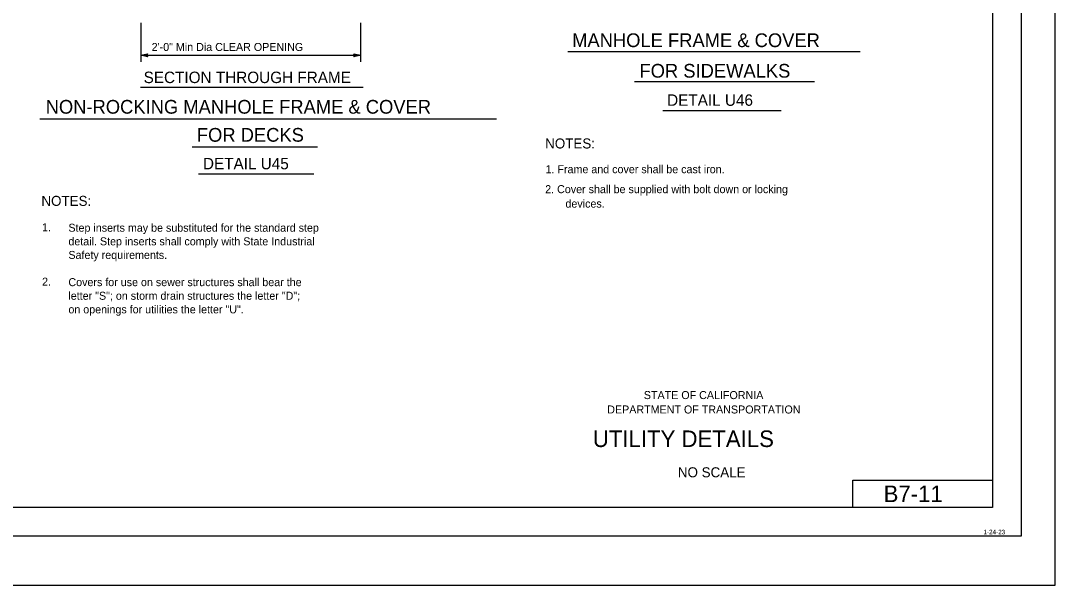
# Model space of a CAD drawing. Extents: x -894 to 866, y -472 to 714.
# Drawn here: x -39 to 866, y -472 to 21 of the extents above; entities that cross this region are included whole.
import ezdxf

# ---------------------------------------------------------------- set-up
doc = ezdxf.new("R2010")
doc.units = 0
for name, color, linetype in [('56 Stage 3 Anno', 7, 'Continuous'), ('57 Undefined', 7, 'Continuous'), ('border_INSIDE-BORDER-anno', 7, 'Continuous'), ('border_PLOTTING-ELEMENTS', 7, 'Continuous'), ('border_rw_22x34_Cut_Lines', 7, 'Continuous'), ('border_SHEET', 7, 'Continuous'), ('border_WITHIN-BORDER-anno', 7, 'Continuous')]:
    doc.layers.add(name, color=color, linetype=linetype)

msp = doc.modelspace()

# ---------------------------------------------------------------- linework, layer by layer
at = {"layer": '56 Stage 3 Anno'}
for p, q in [((66.49, -5.02), (66.49, 19.51)), ((258.49, -7.88), (258.49, 19.51)), ((66.16, -8.89), (72.16, -7.56)), ((66.16, -8.89), (258.49, -8.89)), ((72.16, -10.23), (66.16, -8.89)), ((66.16, -8.89), (66.16, -8.89)), ((66.49, -14.58), (66.49, -3.93)), ((71.94, -9.87), (67.54, -8.89)), ((67.55, -8.88), (71.92, -7.91)), ((68.92, -8.89), (71.75, -8.26)), ((71.71, -9.51), (68.92, -8.89)), ((70.3, -8.89), (71.51, -8.62)), ((71.53, -9.16), (70.3, -8.89)), ((72.16, -7.56), (71.36, -8.89)), ((71.36, -8.89), (72.16, -10.23)), ((72.16, -7.56), (72.16, -7.56)), ((253.29, -8.89), (252.49, -7.55)), ((252.49, -7.55), (252.49, -7.55)), ((252.49, -7.55), (258.49, -8.89)), ((258.49, -8.89), (252.49, -10.22)), ((252.49, -10.22), (253.29, -8.89)), ((252.71, -7.9), (257.11, -8.88)), ((257.1, -8.89), (252.73, -9.86)), ((255.73, -8.88), (252.9, -9.51)), ((252.94, -8.26), (255.73, -8.88)), ((253.12, -8.61), (254.35, -8.88)), ((254.35, -8.88), (253.14, -9.15)), ((258.49, -14.58), (258.49, -5.53)), ((258.49, -8.89), (258.49, -8.89)), ((439.73, -5.59), (695.15, -5.59)), ((72.16, -10.23), (72.16, -10.23)), ((252.49, -10.22), (252.49, -10.22)), ((497.95, -31.92), (655.41, -31.92)), ((65.96, -36.72), (260.55, -36.72)), ((522.79, -57.17), (626.08, -57.17)), ((-22.18, -64.42), (377.18, -64.42)), ((110.94, -89.12), (220.8, -89.12)), ((116.62, -112.68), (217.61, -112.68))]:
    msp.add_line(p, q, dxfattribs=at)
at = {"layer": 'border_PLOTTING-ELEMENTS'}
for points in [[(-894.04, -472.44), (865.96, -472.44), (865.96, 713.56), (-894.04, 713.56)], [(-864.04, 670.56), (835.96, 670.56), (835.96, -429.44), (-864.04, -429.44)]]:
    msp.add_lwpolyline(points, close=True, dxfattribs=at)
at = {"layer": 'border_rw_22x34_Cut_Lines'}
msp.add_lwpolyline([(-864.04, 670.56), (835.96, 670.56), (835.96, -429.44), (-864.04, -429.44)], close=True, dxfattribs=at)
at = {"layer": 'border_SHEET'}
for p, q in [((810.96, 645.56), (810.96, -404.44)), ((688.93, -404.44), (688.93, -380.44)), ((688.93, -380.44), (810.93, -380.44)), ((810.96, -404.44), (-814.04, -404.44))]:
    msp.add_line(p, q, dxfattribs=at)

# ---------------------------------------------------------------- texts
at = {"layer": '56 Stage 3 Anno'}
for s, height, p in [('MANHOLE FRAME & COVER', 12, (443.41, -1.78)), ('FOR SIDEWALKS', 12, (502.27, -28.5)), ('SECTION THROUGH FRAME', 10, (68.64, -33.25)), ('DETAIL U46', 10, (526.48, -53.13)), ('NON-ROCKING MANHOLE FRAME & COVER', 12, (-17.03, -60)), ('FOR DECKS', 12, (115.19, -84.52)), ('NOTES:', 8.75, (419.81, -90.44)), ('DETAIL U45', 10, (120.51, -108.66)), ('NOTES:', 8.75, (-20.77, -140.63))]:
    msp.add_text(s, height=height, dxfattribs=at).set_placement(p)
at = {"layer": '57 Undefined'}
for s, p in [('2\'-0" Min Dia CLEAR OPENING', (75.64, -5.17)), ('1. Frame and cover shall be cast iron.', (420.14, -112.08)), ('2. Cover shall be supplied with bolt down or locking', (419.84, -129.52)), ('devices.', (437.54, -142.16)), ('1.', (-20.19, -162.83)), ('Step inserts may be substituted for the standard step', (2.85, -163.24)), ('detail. Step inserts shall comply with State Industrial', (2.85, -175.14)), ('Safety requirements.', (2.85, -187.04)), ('2.', (-20.19, -210.43)), ('Covers for use on sewer structures shall bear the', (2.85, -210.84)), ('letter "S"; on storm drain structures the letter "D";', (2.85, -222.74)), ('on openings for utilities the letter "U".', (2.85, -234.64))]:
    msp.add_text(s, height=7, dxfattribs=at).set_placement(p)
at = {"layer": 'border_INSIDE-BORDER-anno'}
for s, height, p in [('STATE OF CALIFORNIA', 7, (506.1, -309.59)), ('DEPARTMENT OF TRANSPORTATION', 7, (474.1, -322.19)), ('UTILITY DETAILS', 14.5, (461.49, -351.52)), ('NO SCALE', 8.75, (535.87, -377.98))]:
    msp.add_text(s, height=height, dxfattribs=at).set_placement(p)
at = {"layer": 'border_WITHIN-BORDER-anno'}
for s, height, p in [('B7-11', 14.5, (715.82, -399.69)), ('1-24-23', 4, (803.11, -427.86))]:
    msp.add_text(s, height=height, dxfattribs=at).set_placement(p)

doc.saveas('drawing.dxf')
